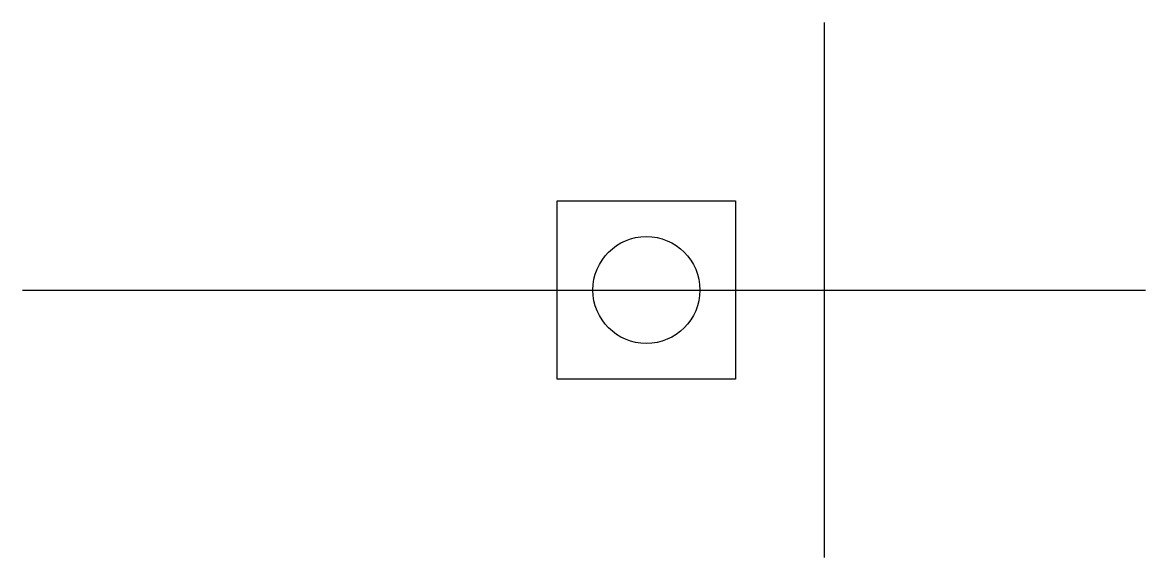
# Model space of a CAD drawing. Header units: millimetres. Extents: x 0 to 31.5, y -7.5 to 7.5.
import ezdxf

# ---------------------------------------------------------------- set-up
doc = ezdxf.new("R2010")
doc.units = ezdxf.units.MM
doc.layers.get('0').update_dxf_attribs({"linetype": 'CONTINUOUS'})

msp = doc.modelspace()

# ---------------------------------------------------------------- linework, layer by layer
for p, q in [((22.5, -7.5), (22.5, 7.5)), ((0, 0), (31.5, 0))]:
    msp.add_line(p, q)
msp.add_lwpolyline([(20, -2.5), (15, -2.5), (15, 2.5), (20, 2.5)], close=True)
msp.add_circle((17.5, 0), 1.5)

doc.saveas('drawing.dxf')
